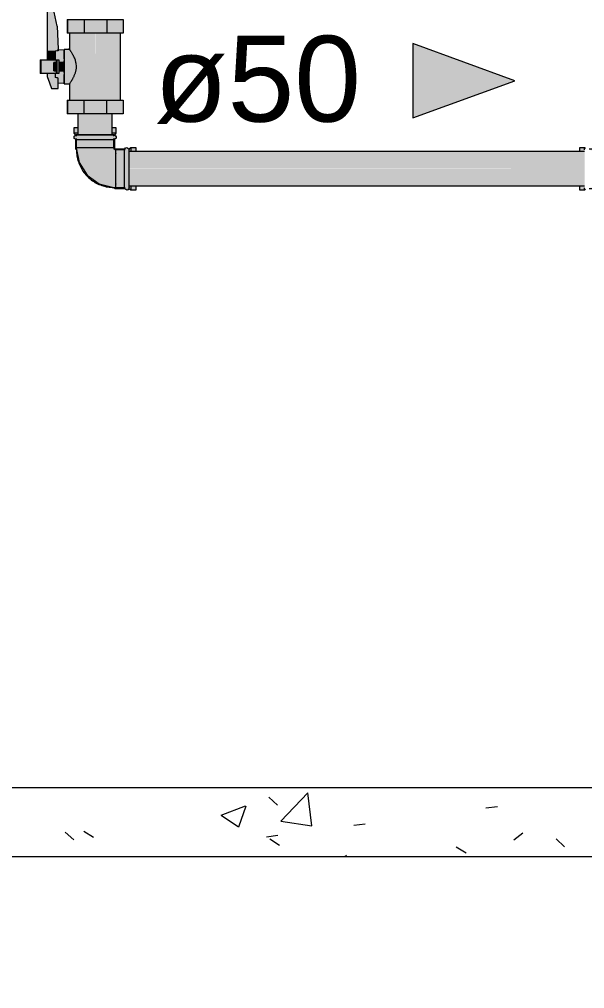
# Model space of a CAD drawing. Header units: metres. Extents: x 147 to 427, y -16 to 162.
# Drawn here: x 194.43 to 195.253, y 3.258 to 4.669 of the extents above; entities that cross this region are included whole.
import ezdxf

# ---------------------------------------------------------------- set-up
doc = ezdxf.new("R2010")
doc.units = ezdxf.units.M
for name, color, linetype, lineweight in [('A-ANNO-DIMS', 7, 'Continuous', 5), ('A-ANNO-DIMS-50', 7, 'Continuous', 5), ('A-DETL', 7, 'Continuous', 5), ('A-DETL-GENF', 7, 'Continuous', 5), ('P-PIPE', 7, 'Continuous', 5), ('P-PIPE-IDEN', 7, 'Continuous', 5)]:
    doc.layers.add(name, color=color, linetype=linetype, lineweight=lineweight)
doc.layers.add('A-FLOR', color=7, linetype='Continuous', lineweight=9, true_color=0x007f00)
doc.styles.add('Arial_25', font='arial.ttf', dxfattribs={"height": 0.125})
doc.styles.add('Century Gothic_1', font='GOTHIC.TTF', dxfattribs={"height": 0.075})
doc.dimstyles.new('Setores_1_5', dxfattribs={"dimscale": 0.3048, "dimtxt": 0.078313, "dimasz": 0.520833, "dimexe": 0.393701, "dimexo": 0.246063, "dimgap": 0.287073, "dimtad": 1, "dimrnd": 0.01, "dimzin": 0, "dimdsep": 46, "dimtxsty": 'Century Gothic_1', "dimblk1": 'OBLIQUE', "dimblk2": 'OBLIQUE', "dimsah": 1, "dimcen": 0.09, "dimazin": 0, "dimtfac": 1, "dimtdec": 4, "dimtix": 1, "dimtmove": 0, "dimatfit": 3, "dimfxl": 1, "dimtvp": 1, "dimtolj": 1, "dimtzin": 0, "dimarcsym": 2})

# ---------------------------------------------------------------- blocks, each defined once
blk = doc.blocks.new('AÇO_Cotovelo 90 45 - AÇO_Cotovelo 90 45-3953197-EE')
at = {"layer": 'P-PIPE', "true_color": 0x7f7f7f}
for points in [[(-96.0045, 4.4937), (-95.9768, 4.494), (-95.9743, 4.4979), (-95.9775, 4.5007), (-96.0322, 4.5003), (-96.0346, 4.4965), (-96.0312, 4.4937), (-96.0056, 4.4937)], [(-96.0319, 4.4816), (-95.9771, 4.4816), (-95.9773, 4.4937), (-96.0319, 4.4937), (-96.0319, 4.4854)], [(-95.9741, 4.4238), (-95.9741, 4.4786), (-95.9766, 4.4791), (-95.9771, 4.4816), (-96.0319, 4.4816), (-96.027, 4.4588), (-96.0141, 4.4402), (-95.9955, 4.4281), (-95.9754, 4.424)], [(-95.9724, 4.4238), (-95.962, 4.4244), (-95.962, 4.4786), (-95.9741, 4.4786), (-95.9741, 4.4238)], [(-95.9585, 4.4203), (-95.9585, 4.4821), (-95.9614, 4.4795), (-95.962, 4.4765), (-95.962, 4.4688), (-95.9612, 4.4224), (-95.9608, 4.4218)], [(-95.962, 4.4786), (-95.9612, 4.48), (-95.962, 4.4786)], [(-95.9585, 4.4203), (-95.9556, 4.4225), (-95.955, 4.4259), (-95.955, 4.4335), (-95.9557, 4.48), (-95.9561, 4.4806), (-95.9585, 4.4821), (-95.9585, 4.4219)]]:
    blk.add_hatch(color=8, dxfattribs=at).paths.add_polyline_path(points)
at = {"layer": 'P-PIPE'}
for p, q in [((-96.0319, 4.5007), (-96.0319, 4.4989)), ((-96.0319, 4.5007), (-95.9771, 4.5007)), ((-96.0319, 4.4954), (-96.0319, 4.4816)), ((-95.9771, 4.4989), (-95.9771, 4.5007)), ((-95.9771, 4.4816), (-95.9771, 4.4954)), ((-96.0268, 4.4816), (-96.0319, 4.4816)), ((-96.0261, 4.4816), (-96.0266, 4.4816)), ((-96.013, 4.4816), (-96.0262, 4.4816)), ((-95.9963, 4.4816), (-96.0126, 4.4816)), ((-95.9827, 4.4816), (-95.9959, 4.4816)), ((-95.9823, 4.4816), (-95.9828, 4.4816)), ((-95.9771, 4.4816), (-95.9821, 4.4816)), ((-95.9609, 4.4786), (-95.9741, 4.4786)), ((-95.9741, 4.4735), (-95.9741, 4.4786)), ((-95.9741, 4.4734), (-95.9741, 4.4729)), ((-95.962, 4.4786), (-95.9613, 4.4798)), ((-95.955, 4.4786), (-95.956, 4.4786)), ((-95.955, 4.4699), (-95.955, 4.4777)), ((-95.9741, 4.4597), (-95.9741, 4.4729)), ((-95.9741, 4.4431), (-95.9741, 4.4593)), ((-95.955, 4.4413), (-95.955, 4.4657)), ((-95.9741, 4.4295), (-95.9741, 4.4427)), ((-95.955, 4.4247), (-95.955, 4.4325)), ((-95.9741, 4.4295), (-95.9741, 4.429)), ((-95.9741, 4.4238), (-95.9741, 4.4288)), ((-95.9741, 4.4238), (-95.9609, 4.4238)), ((-95.956, 4.4238), (-95.955, 4.4238)), ((-95.955, 4.4238), (-95.9556, 4.4226))]:
    blk.add_line(p, q, dxfattribs=at)
at = {"layer": 'P-PIPE', "flags": 128}
for points in [[(-96.0319, 4.4937), (-96.0348, 4.4953), (-96.035, 4.4986), (-96.0324, 4.5006), (-96.0319, 4.5007)], [(-95.9771, 4.5007), (-95.9811, 4.5007), (-95.992, 4.5007), (-96.0066, 4.5007), (-96.0205, 4.5007), (-96.0297, 4.5007), (-96.0319, 4.5007)], [(-96.0319, 4.4937), (-96.0278, 4.4937), (-96.0169, 4.4937), (-96.0024, 4.4937), (-95.9884, 4.4937), (-95.9792, 4.4937), (-95.9771, 4.4937)], [(-95.9771, 4.5007), (-95.9741, 4.4991), (-95.9739, 4.4957), (-95.9766, 4.4937), (-95.9771, 4.4937)], [(-96.0319, 4.4816), (-96.0278, 4.4602), (-96.0161, 4.4419), (-95.9985, 4.4292), (-95.9774, 4.4239), (-95.9741, 4.4238)], [(-95.9741, 4.4786), (-95.9766, 4.48), (-95.9771, 4.4816)], [(-95.962, 4.4786), (-95.962, 4.4746), (-95.962, 4.4636), (-95.962, 4.4491), (-95.962, 4.4351), (-95.962, 4.4259), (-95.962, 4.4238)], [(-95.961, 4.4803), (-95.9603, 4.4815), (-95.9585, 4.4821)], [(-95.9585, 4.4821), (-95.9555, 4.4805), (-95.955, 4.4786)], [(-95.955, 4.4238), (-95.955, 4.4278), (-95.955, 4.4387), (-95.955, 4.4533), (-95.955, 4.4672), (-95.955, 4.4765), (-95.955, 4.4786)], [(-95.9585, 4.4203), (-95.9614, 4.4219), (-95.962, 4.4238)], [(-95.9559, 4.4221), (-95.9566, 4.4208), (-95.9585, 4.4203)]]:
    blk.add_lwpolyline(points, dxfattribs=at)
blk = doc.blocks.new('Joelho 45_90 - Agua Fria_Soldavel - MEP - Tigre - Standard-2081496-EE')
at = {"layer": 'P-PIPE', "true_color": 0x69503c}
h = blk.add_hatch(color=27, dxfattribs=at)
h.paths.add_polyline_path([(-95.9737, 4.5033), (-95.9737, 4.5108), (-95.9795, 4.5108), (-95.979, 4.5033), (-95.9743, 4.5033)])
h.paths.add_polyline_path([(-96.0351, 4.5033), (-96.0295, 4.5038), (-96.0295, 4.5108), (-96.0352, 4.5108), (-96.0352, 4.5033)])
h = blk.add_hatch(color=27, dxfattribs=at)
h.paths.add_polyline_path([(-95.9758, 4.5003), (-95.9743, 4.5033), (-95.9795, 4.5033), (-95.9795, 4.5007), (-95.9764, 4.5003)])
h.paths.add_polyline_path([(-96.0322, 4.5003), (-96.0316, 4.5007), (-96.0295, 4.5012), (-96.0298, 4.5033), (-96.0351, 4.5031), (-96.0325, 4.5003)])
h = blk.add_hatch(color=27, dxfattribs=at)
h.paths.add_polyline_path([(-95.9768, 4.4803), (-95.9758, 4.4803), (-95.9764, 4.4945), (-95.9771, 4.4937), (-95.9771, 4.4816)])
h.paths.add_polyline_path([(-96.0321, 4.4803), (-96.0316, 4.4803), (-96.0319, 4.4816), (-96.0321, 4.494), (-96.0331, 4.4949), (-96.0331, 4.4803)])
h.paths.add_polyline_path([(-96.0331, 4.4991), (-96.0325, 4.5003), (-96.0331, 4.5003)])
h.paths.add_polyline_path([(-95.9758, 4.4994), (-95.9764, 4.5003), (-95.9762, 4.4998), (-95.976, 4.4997)])
h = blk.add_hatch(color=27, dxfattribs=at)
h.paths.add_polyline_path([(-96.0314, 4.4786), (-96.0313, 4.4786), (-96.0321, 4.4803), (-96.0331, 4.4803), (-96.0314, 4.4786)])
h.paths.add_polyline_path([(-95.9766, 4.4793), (-95.9766, 4.4803), (-95.9767, 4.4798), (-95.9767, 4.4797)])
blk.add_hatch(color=27, dxfattribs=at).paths.add_polyline_path([(-95.9771, 4.424), (-95.9771, 4.4244), (-95.9972, 4.4289), (-96.0156, 4.4417), (-96.0277, 4.4607), (-96.0313, 4.4786), (-96.0316, 4.4786), (-96.0271, 4.4571), (-96.0143, 4.4391), (-96.0021, 4.4309), (-95.9962, 4.4277), (-95.9898, 4.4264), (-95.9805, 4.4247), (-95.9782, 4.4243)])
h = blk.add_hatch(color=27, dxfattribs=at)
h.paths.add_polyline_path([(-95.9754, 4.4225), (-95.9756, 4.4241), (-95.9768, 4.4238), (-95.9763, 4.4234)])
h.paths.add_polyline_path([(-95.9754, 4.4788), (-95.9758, 4.4794), (-95.9758, 4.4789), (-95.9754, 4.4788)])
h = blk.add_hatch(color=27, dxfattribs=at)
h.paths.add_polyline_path([(-95.962, 4.4225), (-95.9613, 4.4225), (-95.962, 4.4238), (-95.9754, 4.4234), (-95.9754, 4.4225), (-95.962, 4.4225)])
h.paths.add_polyline_path([(-95.9724, 4.4786), (-95.9618, 4.4789), (-95.962, 4.4798), (-95.9754, 4.4798), (-95.9754, 4.4788), (-95.9741, 4.4786)])
h = blk.add_hatch(color=27, dxfattribs=at)
h.paths.add_polyline_path([(-95.9524, 4.4204), (-95.9524, 4.4262), (-95.955, 4.4259), (-95.9545, 4.4219)])
h.paths.add_polyline_path([(-95.9547, 4.4762), (-95.9524, 4.4762), (-95.9524, 4.4819), (-95.9554, 4.4794), (-95.955, 4.4773), (-95.955, 4.4762)])
h = blk.add_hatch(color=27, dxfattribs=at)
h.paths.add_polyline_path([(-95.9524, 4.4204), (-95.9449, 4.4204), (-95.9449, 4.4262), (-95.9524, 4.4262), (-95.9524, 4.4215)])
h.paths.add_polyline_path([(-95.9524, 4.4762), (-95.9449, 4.4762), (-95.9449, 4.4819), (-95.9524, 4.4819), (-95.9524, 4.4768)])
at = {"layer": 'P-PIPE'}
for p, q in [((-96.0352, 4.5108), (-96.0352, 4.5033)), ((-96.0296, 4.5108), (-96.0352, 4.5108)), ((-96.0352, 4.5033), (-96.0331, 4.5003)), ((-96.0298, 4.5033), (-96.0352, 4.5033)), ((-95.9737, 4.5108), (-95.9793, 4.5108)), ((-95.9737, 4.5033), (-95.9791, 4.5033)), ((-95.9758, 4.5003), (-95.9737, 4.5033)), ((-95.9737, 4.5033), (-95.9737, 4.5108)), ((-96.0331, 4.5003), (-96.0331, 4.4991)), ((-96.0326, 4.5003), (-96.0331, 4.5003)), ((-96.0331, 4.4949), (-96.0331, 4.4803)), ((-95.9758, 4.5003), (-95.9763, 4.5003)), ((-95.9758, 4.4994), (-95.9758, 4.5003)), ((-95.9758, 4.4803), (-95.9758, 4.4953)), ((-96.0331, 4.4803), (-96.0316, 4.4786)), ((-96.0321, 4.4803), (-96.0331, 4.4803)), ((-96.0331, 4.4803), (-96.0321, 4.4803)), ((-95.9758, 4.4803), (-95.9768, 4.4803)), ((-95.9768, 4.4803), (-95.9758, 4.4803)), ((-95.9767, 4.4793), (-95.9758, 4.4803)), ((-95.9754, 4.4798), (-95.9764, 4.4789)), ((-95.9754, 4.4789), (-95.9754, 4.4798)), ((-95.9613, 4.4798), (-95.9754, 4.4798)), ((-95.9754, 4.4798), (-95.9754, 4.4789)), ((-95.9524, 4.4819), (-95.9554, 4.4798)), ((-95.9449, 4.4819), (-95.9524, 4.4819)), ((-95.9524, 4.4819), (-95.9524, 4.4765)), ((-95.9449, 4.4763), (-95.9449, 4.4819)), ((-95.9771, 4.424), (-95.9754, 4.4225)), ((-95.9754, 4.4225), (-95.9754, 4.4235)), ((-95.9754, 4.4235), (-95.9754, 4.4225)), ((-95.9754, 4.4225), (-95.9613, 4.4225)), ((-95.9554, 4.4225), (-95.9524, 4.4204)), ((-95.9524, 4.4259), (-95.9524, 4.4204)), ((-95.9524, 4.4204), (-95.9449, 4.4204)), ((-95.9449, 4.4204), (-95.9449, 4.426))]:
    blk.add_line(p, q, dxfattribs=at)
at = {"layer": 'P-PIPE', "flags": 128}
blk.add_lwpolyline([(-96.0316, 4.4786), (-96.0316, 4.4764), (-96.0314, 4.4742), (-96.0312, 4.4721), (-96.0309, 4.4699), (-96.0305, 4.4677), (-96.03, 4.4656), (-96.0295, 4.4635), (-96.0288, 4.4614), (-96.0281, 4.4594), (-96.0273, 4.4573), (-96.0264, 4.4553), (-96.0254, 4.4534), (-96.0244, 4.4515), (-96.0233, 4.4496), (-96.0221, 4.4478), (-96.0208, 4.446), (-96.0195, 4.4443), (-96.0181, 4.4426), (-96.0166, 4.441), (-96.0151, 4.4395), (-96.0135, 4.438), (-96.0118, 4.4365), (-96.0101, 4.4352), (-96.0083, 4.4339), (-96.0065, 4.4327), (-96.0047, 4.4315), (-96.0028, 4.4305), (-96.0008, 4.4295), (-95.9988, 4.4286), (-95.9968, 4.4277), (-95.9948, 4.427), (-95.9927, 4.4263), (-95.9906, 4.4257), (-95.9885, 4.4252), (-95.9863, 4.4248), (-95.9842, 4.4245), (-95.982, 4.4243), (-95.9798, 4.4241), (-95.9776, 4.424), (-95.9771, 4.424)], dxfattribs=at)
blk = doc.blocks.new('AÇO_Cotovelo 90 45 - AÇO_Cotovelo 90 45-V96-EE')
at = {"layer": 'P-PIPE'}
blk.add_line((-95.9816, 4.4249), (-95.9774, 4.4239), dxfattribs=at)
at = {"layer": 'P-PIPE', "flags": 128}
for points in [[(-96.0349, 4.4972), (-96.035, 4.4986), (-96.0331, 4.5001)], [(-96.0331, 4.4944), (-96.0348, 4.4953), (-96.0349, 4.4967)], [(-95.9758, 4.5), (-95.9741, 4.4991), (-95.974, 4.4976)], [(-95.974, 4.4972), (-95.9739, 4.4957), (-95.9758, 4.4943)], [(-95.9609, 4.4805), (-95.9603, 4.4815), (-95.9585, 4.4821)], [(-95.9585, 4.4821), (-95.9555, 4.4805), (-95.9553, 4.4798)], [(-95.9585, 4.4203), (-95.9614, 4.4219), (-95.9616, 4.4225)], [(-95.956, 4.4218), (-95.9566, 4.4208), (-95.9585, 4.4203)]]:
    blk.add_lwpolyline(points, dxfattribs=at)
blk = doc.blocks.new('Te_Reducao - Agua Fria_Soldavel - MEP - Tigre - Standard-2111387-EE')
at = {"layer": 'P-PIPE', "true_color": 0x69503c}
h = blk.add_hatch(color=27, dxfattribs=at)
h.paths.add_polyline_path([(-95.2994, 4.4204), (-95.2919, 4.4204), (-95.292, 4.4262), (-95.2994, 4.4262), (-95.2994, 4.4214)])
h.paths.add_polyline_path([(-95.2954, 4.4762), (-95.292, 4.4766), (-95.292, 4.4819), (-95.2994, 4.4819), (-95.2994, 4.4762)])
h = blk.add_hatch(color=27, dxfattribs=at)
h.paths.add_polyline_path([(-95.2919, 4.4204), (-95.2902, 4.4223), (-95.2919, 4.4231), (-95.2919, 4.4214)])
h.paths.add_polyline_path([(-95.2919, 4.4783), (-95.2918, 4.4788), (-95.2902, 4.4801), (-95.2919, 4.4819), (-95.2919, 4.4788)])
h = blk.add_hatch(color=27, dxfattribs=at)
h.paths.add_polyline_path([(-95.2706, 4.4225), (-95.2691, 4.4241), (-95.2842, 4.4236), (-95.2848, 4.4225), (-95.2832, 4.4225)])
h.paths.add_polyline_path([(-95.2735, 4.4783), (-95.263, 4.4783), (-95.263, 4.4798), (-95.2848, 4.4793), (-95.2832, 4.4783)])
for points in [[(-95.2618, 4.4783), (-95.263, 4.479), (-95.2626, 4.4783), (-95.2621, 4.4783)], [(-95.221, 4.4783), (-95.221, 4.4798), (-95.2218, 4.4783), (-95.2213, 4.4783)]]:
    blk.add_hatch(color=27, dxfattribs=at).paths.add_polyline_path(points)
h = blk.add_hatch(color=27, dxfattribs=at)
h.paths.add_polyline_path([(-95.1992, 4.4225), (-95.1992, 4.4231), (-95.2, 4.4241), (-95.2149, 4.4241), (-95.2133, 4.4225), (-95.1998, 4.4225)])
h.paths.add_polyline_path([(-95.2001, 4.4783), (-95.1998, 4.4788), (-95.1992, 4.4798), (-95.221, 4.4798), (-95.2206, 4.4783), (-95.2049, 4.4783)])
h = blk.add_hatch(color=27, dxfattribs=at)
h.paths.add_polyline_path([(-95.1921, 4.4204), (-95.1922, 4.4236), (-95.1938, 4.4222), (-95.193, 4.4211)])
h.paths.add_polyline_path([(-95.1921, 4.4783), (-95.1921, 4.4788), (-95.1921, 4.4819), (-95.1937, 4.4801), (-95.1922, 4.4788)])
h = blk.add_hatch(color=27, dxfattribs=at)
h.paths.add_polyline_path([(-95.1893, 4.4204), (-95.1846, 4.4204), (-95.1846, 4.4262), (-95.192, 4.4262), (-95.1921, 4.4204), (-95.1897, 4.4204)])
h.paths.add_polyline_path([(-95.192, 4.4762), (-95.1846, 4.4762), (-95.1846, 4.4819), (-95.1921, 4.4819), (-95.192, 4.4763)])
h = blk.add_hatch(color=27, dxfattribs=at)
h.paths.add_polyline_path([(-95.2133, 4.4077), (-95.2139, 4.4231), (-95.2149, 4.4241), (-95.2143, 4.4089), (-95.2134, 4.4079)])
h.paths.add_polyline_path([(-95.2706, 4.4077), (-95.2691, 4.4092), (-95.2691, 4.4241), (-95.2706, 4.4225), (-95.2706, 4.4084)])
h = blk.add_hatch(color=27, dxfattribs=at)
h.paths.add_polyline_path([(-95.2121, 4.4013), (-95.2114, 4.4015), (-95.2131, 4.4029), (-95.2139, 4.4013), (-95.2123, 4.4013)])
h.paths.add_polyline_path([(-95.2706, 4.4013), (-95.2697, 4.4016), (-95.2709, 4.403), (-95.2717, 4.4013), (-95.2709, 4.4013)])
h = blk.add_hatch(color=27, dxfattribs=at)
h.paths.add_polyline_path([(-95.2727, 4.3938), (-95.267, 4.3938), (-95.267, 4.4012), (-95.2727, 4.4013), (-95.2727, 4.3938)])
h.paths.add_polyline_path([(-95.2153, 4.3938), (-95.2112, 4.3938), (-95.2112, 4.4013), (-95.217, 4.4012), (-95.217, 4.3938)])
at = {"layer": 'P-PIPE'}
for p, q in [((-95.2919, 4.4819), (-95.2994, 4.4819)), ((-95.2994, 4.4819), (-95.2994, 4.4764)), ((-95.2905, 4.481), (-95.2919, 4.4819)), ((-95.2919, 4.4786), (-95.2919, 4.4819)), ((-95.263, 4.4798), (-95.2854, 4.4798)), ((-95.2613, 4.4783), (-95.263, 4.4798)), ((-95.263, 4.4784), (-95.263, 4.4798)), ((-95.242, 4.4783), (-95.2613, 4.4783)), ((-95.2227, 4.4783), (-95.242, 4.4783)), ((-95.221, 4.4798), (-95.2227, 4.4783)), ((-95.1985, 4.4798), (-95.221, 4.4798)), ((-95.221, 4.4798), (-95.221, 4.4784)), ((-95.1921, 4.4819), (-95.1935, 4.481)), ((-95.1846, 4.4819), (-95.1921, 4.4819)), ((-95.1921, 4.4819), (-95.1921, 4.4786)), ((-95.1846, 4.4764), (-95.1846, 4.4819)), ((-95.2994, 4.426), (-95.2994, 4.4204)), ((-95.2994, 4.4204), (-95.2919, 4.4204)), ((-95.2919, 4.4204), (-95.2919, 4.4237)), ((-95.2919, 4.4204), (-95.2905, 4.4214)), ((-95.2854, 4.4225), (-95.2706, 4.4225)), ((-95.2706, 4.4225), (-95.2706, 4.4077)), ((-95.2133, 4.4077), (-95.2133, 4.4225)), ((-95.2133, 4.4225), (-95.1985, 4.4225)), ((-95.1935, 4.4214), (-95.1921, 4.4204)), ((-95.1921, 4.4237), (-95.1921, 4.4204)), ((-95.1921, 4.4204), (-95.1846, 4.4204)), ((-95.1846, 4.4204), (-95.1846, 4.426)), ((-95.2717, 4.4027), (-95.2727, 4.4013)), ((-95.2112, 4.4013), (-95.2122, 4.4027)), ((-95.2727, 4.4013), (-95.2727, 4.3938)), ((-95.2727, 4.4013), (-95.2694, 4.4013)), ((-95.2727, 4.3938), (-95.2671, 4.3938)), ((-95.2168, 4.3938), (-95.2112, 4.3938)), ((-95.2145, 4.4013), (-95.2112, 4.4013)), ((-95.2112, 4.3938), (-95.2112, 4.4013))]:
    blk.add_line(p, q, dxfattribs=at)
for points, knots in [([(-95.2692, 4.424), (-95.2692, 4.4239), (-95.2696, 4.4236), (-95.2703, 4.4228), (-95.2706, 4.4226), (-95.2706, 4.4225)], [0.5996462, 0.5996462, 0.5996462, 0.5996462, 0.625, 0.75, 1, 1, 1, 1]), ([(-95.2133, 4.4225), (-95.2133, 4.4226), (-95.2136, 4.4228), (-95.2144, 4.4236), (-95.2147, 4.4239), (-95.2147, 4.424)], [0, 0, 0, 0, 0.25, 0.375, 0.4003538, 0.4003538, 0.4003538, 0.4003538])]:
    blk.add_open_spline(points, degree=3, knots=knots, dxfattribs=at)
blk = doc.blocks.new('AF_Registro Esfera VS Compacto - Soldável - 50 mm-V102-EE')
at = {"layer": 'P-PIPE', "true_color": 0xce4f00}
for points in [[(-96.0741, 4.6219), (-96.0627, 4.6223), (-96.0627, 4.6227), (-96.0581, 4.623), (-96.0586, 4.6321), (-96.0599, 4.6588), (-96.0678, 4.7), (-96.0741, 4.7), (-96.0741, 4.6227)], [(-96.0627, 4.61), (-96.0627, 4.6219), (-96.0741, 4.6219), (-96.0741, 4.61), (-96.0664, 4.61)], [(-96.0678, 4.568), (-96.0581, 4.568), (-96.0581, 4.5833), (-96.0627, 4.5841), (-96.0633, 4.59), (-96.0741, 4.59), (-96.0741, 4.5857), (-96.0705, 4.5755)], [(-96.0494, 4.5758), (-96.0493, 4.5839), (-96.0495, 4.594), (-96.0573, 4.5935), (-96.0579, 4.59), (-96.0627, 4.59), (-96.0627, 4.5841), (-96.0581, 4.5833), (-96.0581, 4.5764), (-96.0495, 4.5758)]]:
    blk.add_hatch(color=32, dxfattribs=at).paths.add_polyline_path(points)
h = blk.add_hatch(color=32, dxfattribs=at)
h.paths.add_polyline_path([(-96.0606, 4.6058), (-96.0605, 4.6052), (-96.0606, 4.6064)])
h.paths.add_polyline_path([(-96.0492, 4.6), (-96.0492, 4.6), (-96.0495, 4.6243), (-96.0581, 4.6237), (-96.0583, 4.6229), (-96.0627, 4.6227), (-96.0627, 4.61), (-96.0573, 4.61), (-96.0573, 4.606), (-96.0494, 4.6055), (-96.0494, 4.6)])
at = {"layer": 'P-PIPE', "true_color": 0x69503c}
for points in [[(-96.0414, 4.6246), (-96.0417, 4.6252), (-96.0417, 4.6246)], [(-96.0414, 4.5748), (-96.0417, 4.5754), (-96.0417, 4.5748)]]:
    blk.add_hatch(color=27, dxfattribs=at).paths.add_polyline_path(points)
at = {"layer": 'P-PIPE'}
for p, q in [((-96.0741, 4.7), (-96.0741, 4.6219)), ((-96.0678, 4.7), (-96.0741, 4.7)), ((-96.0599, 4.6588), (-96.0583, 4.6252)), ((-96.0741, 4.6219), (-96.0741, 4.61)), ((-96.0627, 4.6219), (-96.0741, 4.6219)), ((-96.0627, 4.6227), (-96.0627, 4.61)), ((-96.0581, 4.6248), (-96.0581, 4.623)), ((-96.0581, 4.6239), (-96.0581, 4.6248)), ((-96.0494, 4.6243), (-96.0581, 4.6238)), ((-96.0581, 4.6237), (-96.0581, 4.623)), ((-96.0414, 4.6252), (-96.0431, 4.6252)), ((-96.0741, 4.59), (-96.0741, 4.5857)), ((-96.0627, 4.59), (-96.0627, 4.5841)), ((-96.0581, 4.568), (-96.0581, 4.5833)), ((-96.0581, 4.5762), (-96.0494, 4.5757)), ((-96.0431, 4.5748), (-96.0414, 4.5748)), ((-96.0678, 4.568), (-96.0581, 4.568))]:
    blk.add_line(p, q, dxfattribs=at)
at = {"layer": 'P-PIPE', "flags": 128}
for points in [[(-96.0599, 4.6588), (-96.0639, 4.6794), (-96.0678, 4.7)], [(-96.0581, 4.623), (-96.0604, 4.6228), (-96.0627, 4.6227)], [(-96.0581, 4.6248), (-96.0582, 4.625), (-96.0583, 4.6252)], [(-96.0741, 4.5857), (-96.0709, 4.5766), (-96.0678, 4.568)]]:
    blk.add_lwpolyline(points, dxfattribs=at)
at = {"layer": 'P-PIPE'}
blk.add_open_spline([(-96.0581, 4.5833), (-96.0588, 4.5834), (-96.0604, 4.5837), (-96.0619, 4.584), (-96.0627, 4.5841)], degree=3, dxfattribs=at)
blk = doc.blocks.new('Valvula esfera BSP - Válvula Esfera BSP - TupyValve - Válvula Esfera BSP TupyValves PN25 Standard-V103-EE')
at = {"layer": 'P-PIPE'}
for p, q in [((-96.0417, 4.6487), (-96.0417, 4.6252)), ((-96.0431, 4.625), (-96.0495, 4.625)), ((-96.0495, 4.575), (-96.0431, 4.575)), ((-96.0417, 4.5748), (-96.0417, 4.5512))]:
    blk.add_line(p, q, dxfattribs=at)
for start_param, end_param in [(0, 0.225604), (2.907993, 3.141593)]:
    blk.add_ellipse((-96.0495, 4.6), major_axis=(0, 0.025), ratio=0.01068, start_param=start_param, end_param=end_param, dxfattribs=at)
blk = doc.blocks.new('Valvula esfera BSP - Válvula Esfera BSP - TupyValve - Válvula Esfera BSP TupyValves PN25 Standard-V105-EE')
at = {"layer": 'P-PIPE', "true_color": 0x7f7f7f}
for points in [[(-96.0448, 4.6487), (-96.0206, 4.6487), (-96.0206, 4.6687), (-96.0448, 4.6687), (-96.0448, 4.6504)], [(-96.0206, 4.6487), (-95.9871, 4.6487), (-95.9871, 4.6687), (-96.0206, 4.6687), (-96.0206, 4.6504)], [(-95.9724, 4.6487), (-95.9638, 4.6487), (-95.9638, 4.6687), (-95.9871, 4.6687), (-95.9868, 4.6487), (-95.9779, 4.6487)], [(-96.0417, 4.5512), (-96.0041, 4.5512), (-96.0045, 4.6487), (-96.0417, 4.6487), (-96.041, 4.624), (-96.0364, 4.6161), (-96.033, 4.6065), (-96.0323, 4.5982), (-96.034, 4.5897), (-96.0384, 4.5803), (-96.0414, 4.5748), (-96.0416, 4.5588)], [(-96.0041, 4.5512), (-95.9673, 4.5512), (-95.9673, 4.6487), (-96.0041, 4.6487), (-96.0041, 4.5588)], [(-96.0334, 4.6), (-96.032, 4.6), (-96.0334, 4.6087), (-96.0384, 4.6197), (-96.0417, 4.6246), (-96.0494, 4.6247), (-96.0493, 4.6161), (-96.0492, 4.6), (-96.034, 4.6)], [(-96.0836, 4.59), (-96.0836, 4.61), (-96.0845, 4.61), (-96.0845, 4.59)], [(-96.0644, 4.59), (-96.061, 4.59), (-96.061, 4.5942), (-96.0644, 4.5942), (-96.0644, 4.6058), (-96.061, 4.6058), (-96.061, 4.61), (-96.0836, 4.61), (-96.0836, 4.59), (-96.0644, 4.59)], [(-96.0604, 4.59), (-96.0573, 4.5901), (-96.0573, 4.61), (-96.0604, 4.6095), (-96.0604, 4.5935)], [(-96.0495, 4.575), (-96.0411, 4.5759), (-96.0364, 4.5839), (-96.033, 4.5935), (-96.032, 4.6), (-96.0492, 4.6), (-96.0494, 4.5753)], [(-96.0351, 4.5312), (-96.0211, 4.5312), (-96.0211, 4.5512), (-96.0448, 4.5512), (-96.0448, 4.5312)], [(-96.0211, 4.5312), (-95.9876, 4.5312), (-95.9876, 4.5512), (-96.0211, 4.5512), (-96.0211, 4.5404)], [(-95.9876, 4.5312), (-95.9638, 4.5312), (-95.9638, 4.5512), (-95.9876, 4.5512), (-95.9876, 4.5404)]]:
    blk.add_hatch(color=8, dxfattribs=at).paths.add_polyline_path(points)
h = blk.add_hatch(color=8, dxfattribs=at)
h.paths.add_polyline_path([(-96.061, 4.6), (-96.0605, 4.6), (-96.061, 4.6058), (-96.0644, 4.6058), (-96.0644, 4.6)])
h.paths.add_polyline_path([(-96.0494, 4.6), (-96.0495, 4.606), (-96.0573, 4.6054), (-96.0573, 4.6)])
h = blk.add_hatch(color=8, dxfattribs=at)
h.paths.add_polyline_path([(-96.061, 4.59), (-96.0604, 4.59), (-96.0606, 4.5935)])
h.paths.add_polyline_path([(-96.061, 4.6058), (-96.0608, 4.6058), (-96.061, 4.6064)])
h = blk.add_hatch(color=8, dxfattribs=at)
h.paths.add_polyline_path([(-96.0525, 4.594), (-96.0494, 4.5945), (-96.0494, 4.6), (-96.0573, 4.6), (-96.0573, 4.594), (-96.0554, 4.594)])
h.paths.add_polyline_path([(-96.0644, 4.5942), (-96.0605, 4.5942), (-96.0606, 4.6), (-96.0644, 4.6), (-96.0644, 4.5942)])
at = {"layer": 'P-PIPE'}
for p, q in [((-96.0451, 4.6687), (-96.0448, 4.6687)), ((-96.0451, 4.6687), (-96.0451, 4.6487)), ((-96.0448, 4.6687), (-96.0206, 4.6687)), ((-96.0448, 4.6687), (-96.0448, 4.6487)), ((-96.0206, 4.6687), (-95.9871, 4.6687)), ((-96.0206, 4.6687), (-96.0206, 4.6487)), ((-95.9871, 4.6687), (-95.9638, 4.6687)), ((-95.9871, 4.6487), (-95.9871, 4.6687)), ((-95.9638, 4.6687), (-95.9638, 4.6487)), ((-96.0448, 4.6487), (-96.0451, 4.6487)), ((-96.0206, 4.6487), (-96.0448, 4.6487)), ((-96.0417, 4.6487), (-96.0417, 4.625)), ((-95.9871, 4.6487), (-96.0206, 4.6487)), ((-95.9638, 4.6487), (-95.9871, 4.6487)), ((-95.9673, 4.5512), (-95.9673, 4.6487)), ((-96.0416, 4.625), (-96.0495, 4.625)), ((-96.0845, 4.61), (-96.0836, 4.61)), ((-96.0845, 4.61), (-96.0845, 4.59)), ((-96.0836, 4.61), (-96.061, 4.61)), ((-96.0836, 4.61), (-96.0836, 4.59)), ((-96.0606, 4.606), (-96.0645, 4.606)), ((-96.061, 4.61), (-96.0604, 4.61)), ((-96.061, 4.61), (-96.061, 4.6058)), ((-96.0604, 4.61), (-96.0573, 4.61)), ((-96.0604, 4.61), (-96.0604, 4.59)), ((-96.0573, 4.61), (-96.0573, 4.59)), ((-96.0495, 4.606), (-96.0573, 4.606)), ((-96.0836, 4.59), (-96.0845, 4.59)), ((-96.061, 4.59), (-96.0836, 4.59)), ((-96.0645, 4.594), (-96.0606, 4.594)), ((-96.061, 4.5943), (-96.061, 4.59)), ((-96.0604, 4.59), (-96.061, 4.59)), ((-96.0573, 4.59), (-96.0604, 4.59)), ((-96.0573, 4.594), (-96.0495, 4.594)), ((-96.0495, 4.575), (-96.0416, 4.575)), ((-96.0417, 4.575), (-96.0417, 4.5512)), ((-96.0451, 4.5512), (-96.0448, 4.5512)), ((-96.0451, 4.5512), (-96.0451, 4.5312)), ((-96.0448, 4.5512), (-96.0211, 4.5512)), ((-96.0448, 4.5512), (-96.0448, 4.5312)), ((-96.0211, 4.5512), (-95.9876, 4.5512)), ((-96.0211, 4.5512), (-96.0211, 4.5312)), ((-95.9876, 4.5512), (-95.9638, 4.5512)), ((-95.9876, 4.5312), (-95.9876, 4.5512)), ((-95.9638, 4.5512), (-95.9638, 4.5312)), ((-96.0448, 4.5312), (-96.0451, 4.5312)), ((-96.0211, 4.5312), (-96.0448, 4.5312)), ((-95.9876, 4.5312), (-96.0211, 4.5312)), ((-95.9638, 4.5312), (-95.9876, 4.5312))]:
    blk.add_line(p, q, dxfattribs=at)
for centre, major_axis, start_param, end_param in [((-96.0495, 4.6), (0, 0.025), 4.712389, 7.592182), ((-96.0645, 4.6), (0, 0.006), 4.712389, 7.853982), ((-96.0606, 4.6), (0, 0.006), 4.712389, 6.544985), ((-96.0495, 4.6), (0, 0.006), 4.712389, 6.283185), ((-96.0645, 4.6), (0, 0.006), 1.570796, 4.712389), ((-96.0606, 4.6), (0, 0.006), 2.879793, 4.712389), ((-96.0495, 4.6), (0, 0.025), 1.832596, 4.712389), ((-96.0495, 4.6), (0, 0.006), 3.141593, 4.712389)]:
    blk.add_ellipse(centre, major_axis=major_axis, ratio=0.01068, start_param=start_param, end_param=end_param, dxfattribs=at)
for points in [[(-96.0414, 4.6246), (-96.0416, 4.6248), (-96.0417, 4.625), (-96.0417, 4.625)], [(-96.0417, 4.575), (-96.0417, 4.575), (-96.0416, 4.5752), (-96.0414, 4.5754)]]:
    blk.add_open_spline(points, degree=3, dxfattribs=at)
for points, knots in [([(-96.0417, 4.625), (-96.0417, 4.625), (-96.0415, 4.6247), (-96.0408, 4.6237), (-96.0401, 4.6226), (-96.0393, 4.6214), (-96.0384, 4.6198), (-96.0374, 4.618), (-96.0366, 4.6165), (-96.0358, 4.6149), (-96.0347, 4.6126), (-96.0339, 4.6105), (-96.0335, 4.609), (-96.0332, 4.608), (-96.0327, 4.6062), (-96.0323, 4.6035), (-96.0321, 4.6012), (-96.032, 4.6)], [0.5, 0.5, 0.5, 0.5, 0.5555556, 0.6111111, 0.6388889, 0.6666667, 0.7083333, 0.75, 0.7708333, 0.7916667, 0.8333333, 0.875, 0.8854167, 0.8958333, 0.9166667, 0.9583333, 1, 1, 1, 1]), ([(-96.032, 4.6), (-96.0321, 4.5984), (-96.0323, 4.5962), (-96.0329, 4.5933), (-96.0334, 4.5913), (-96.034, 4.5893), (-96.0348, 4.5874), (-96.0356, 4.5856), (-96.0366, 4.5833), (-96.038, 4.5808), (-96.0395, 4.5783), (-96.0407, 4.5765), (-96.0415, 4.5752), (-96.0417, 4.575), (-96.0417, 4.575)], [0, 0, 0, 0, 0.0555556, 0.0833333, 0.1111111, 0.1388889, 0.1666667, 0.1944444, 0.2222222, 0.2777778, 0.3333333, 0.3888889, 0.4444444, 0.5, 0.5, 0.5, 0.5])]:
    blk.add_open_spline(points, degree=3, knots=knots, dxfattribs=at)
blk = doc.blocks.new('DIMBLOCK85-EE')
at = {"layer": 'A-ANNO-DIMS-50', "lineweight": 25}
for p, q in [((193.4498, 3.45), (193.3704, 3.5294)), ((193.4498, 3.45), (193.5292, 3.3706)), ((193.4498, 0), (193.3704, 0.0794)), ((193.4498, 0), (193.5292, -0.0794))]:
    blk.add_line(p, q, dxfattribs=at)
at = {"layer": 'A-ANNO-DIMS-50'}
for p, q in [((193.4498, 3.45), (193.3298, 3.45)), ((193.4498, 3.45), (193.4498, 0)), ((193.4498, 3.45), (193.628, 3.45)), ((193.4498, 0), (193.3298, 0)), ((193.4498, 0), (196.428, 0))]:
    blk.add_line(p, q, dxfattribs=at)
at = {"layer": 'A-ANNO-DIMS-50', "color": 0, "insert": (193.2662, 1.5597), "char_height": 0.075, "width": 0.396784, "attachment_point": 1, "rotation": 90, "line_spacing_factor": 0.984502, "style": 'Century Gothic_1'}
blk.add_mtext('3,45 m', dxfattribs=at)
blk = doc.blocks.new('_Oblique')
at = {"color": 0, "linetype": 'ByBlock', "lineweight": -2}
blk.add_line((-0.5, -0.5), (0.5, 0.5), dxfattribs=at)
blk = doc.blocks.new('Anotacao_Tuboseta - Fluxo 1-2612753-EE')
at = {"layer": 'P-PIPE-IDEN'}
blk.add_hatch(color=256, dxfattribs=at).paths.add_polyline_path([(-94.1716, -0.2309), (-94.1716, -0.1227), (-94.0229, -0.1768)])
for p, q in [((-94.0229, -0.1768), (-94.1716, -0.1227)), ((-94.1716, -0.1227), (-94.1716, -0.2309)), ((-94.1716, -0.2309), (-94.0229, -0.1768))]:
    blk.add_line(p, q, dxfattribs=at)

msp = doc.modelspace()

# ---------------------------------------------------------------- hatches: boundary and pattern name
at = {"layer": 'A-DETL-GENF', "true_color": 0x808080}
h = msp.add_hatch(dxfattribs=at)
h.set_pattern_fill('FP_4', color=8, style=0, pattern_type=2)
h.set_pattern_definition([(50, (196.4369, 3.147), (0.364365, -0.031877), [0.0381, -0.4191]), (355, (196.4369, 3.147), (-0.070485, 0.382117), [0.03048, -0.33528]), (100.451, (196.4669, 3.145), (0.293886, 0.35023), [0.03238, -0.35618]), (46.184, (196.4369, 3.249), (0.54216, -0.084084), [0.05715, -0.62865]), (96.636, (196.4819, 3.242), (0.474805, 0.494854), [0.04857, -0.53427]), (351.184, (196.4369, 3.249), (0.47481, 0.494846), [0.04572, -0.50292]), (21, (196.4869, 3.224), (0.303226, -0.204528), [0.0381, -0.4191]), (326, (196.4869, 3.224), (0.123607, 0.36838), [0.03048, -0.33528]), (71.451, (196.5129, 3.207), (0.426833, 0.16384), [0.03238, -0.35618]), (37.5, (196.43691, 3.147), (0.0061807, 0.1691082), [0.01676, -0.31445, 0.01676, -0.3236, -0.33655]), (37.5, (196.43691, 3.147), (0.0061807, 0.1691082), [-0.67158, 0.01676, -0.31979]), (7.5, (196.4369, 3.147), (0.1336414, 0.200358), [0.01676, -0.17729, 0.01676, -0.30683, -0.12827]), (7.5, (196.4369, 3.147), (0.1336414, 0.200358), [-0.51765, 0.01676, -0.11151]), (327.5, (196.32291, 3.147), (0.2711816, -0.0114606), [0.01676, -0.11024, 0.01676, -0.37948, -0.52578]), (327.5, (196.32291, 3.147), (0.2711816, -0.0114606), [-0.52324, 0.01676, -0.50902]), (317.5, (196.2729, 3.147), (0.296258, 0.050851), [0.01676, -0.14834, 0.01676, -0.24638, -0.37338]), (317.5, (196.2729, 3.147), (0.296258, 0.050851), [-0.42824, 0.01676, -0.35662])])
h.paths.add_polyline_path([(195.328, 3.45), (196.903, 3.45), (196.903, 3.55), (195.328, 3.55), (195.328, 3.4774)])
h.paths.add_polyline_path([(193.703, 3.45), (195.278, 3.45), (195.278, 3.55), (193.703, 3.55)])
h.paths.add_polyline_path([(194.8544, 6.5), (195.803, 6.5), (195.803, 6.6), (194.803, 6.6), (194.803, 6.5)])
h.paths.add_polyline_path([(193.7126, 6.5), (194.203, 6.5), (194.203, 6.6), (193.703, 6.6), (193.703, 6.5)])
h.paths.add_polyline_path([(196.403, 6.5), (196.903, 6.5), (196.903, 6.6), (196.403, 6.6)])
at = {"layer": 'P-PIPE', "true_color": 0xcfd1cf}
for points in [[(194.534, 4.5007), (194.5405, 4.5007), (194.5405, 4.5313), (194.5155, 4.5313), (194.5157, 4.5007), (194.5323, 4.5007)], [(194.5646, 4.5007), (194.5655, 4.5009), (194.5652, 4.5313), (194.5405, 4.5313), (194.5405, 4.5007), (194.5644, 4.5007)], [(194.8544, 4.4512), (195.253, 4.4512), (195.253, 4.4762), (194.59, 4.476), (194.59, 4.4512), (194.7918, 4.4512)], [(194.8544, 4.4262), (195.253, 4.4267), (195.253, 4.4512), (194.59, 4.451), (194.5902, 4.4262), (194.7918, 4.4262)]]:
    msp.add_hatch(color=254, dxfattribs=at).paths.add_polyline_path(points)

# ---------------------------------------------------------------- linework, layer by layer
at = {"layer": 'A-DETL'}
for p, q in [((196.903, 3.55), (193.703, 3.55)), ((193.703, 3.45), (196.903, 3.45))]:
    msp.add_line(p, q, dxfattribs=at)
at = {"layer": 'A-FLOR', "color": 9, "true_color": 0xaad4aa}
for p, q in [((196.903, 3.55), (193.703, 3.55)), ((193.703, 3.45), (196.903, 3.45))]:
    msp.add_line(p, q, dxfattribs=at)
at = {"layer": 'P-PIPE'}
for p, q in [((194.5155, 4.5313), (194.5155, 4.5007)), ((194.5655, 4.5007), (194.5655, 4.5313)), ((195.253, 4.4762), (194.59, 4.4762)), ((194.59, 4.4262), (195.253, 4.4262))]:
    msp.add_line(p, q, dxfattribs=at)

# ---------------------------------------------------------------- block references
for name in ['AF_Registro Esfera VS Compacto - Soldável - 50 mm-V102-EE', 'Valvula esfera BSP - Válvula Esfera BSP - TupyValve - Válvula Esfera BSP TupyValves PN25 Standard-V105-EE', 'Valvula esfera BSP - Válvula Esfera BSP - TupyValve - Válvula Esfera BSP TupyValves PN25 Standard-V103-EE', 'Joelho 45_90 - Agua Fria_Soldavel - MEP - Tigre - Standard-2081496-EE', 'AÇO_Cotovelo 90 45 - AÇO_Cotovelo 90 45-3953197-EE', 'AÇO_Cotovelo 90 45 - AÇO_Cotovelo 90 45-V96-EE', 'Te_Reducao - Agua Fria_Soldavel - MEP - Tigre - Standard-2111387-EE']:
    msp.add_blockref(name, (290.5449, 0), dxfattribs=at)
at = {"layer": 'P-PIPE-IDEN'}
msp.add_blockref('Anotacao_Tuboseta - Fluxo 1-2612753-EE', (289.1743, 4.7562), dxfattribs=at)

# ---------------------------------------------------------------- texts
at = {"layer": 'P-PIPE-IDEN', "insert": (194.6266, 4.6449), "char_height": 0.125, "width": 0.360759, "attachment_point": 1, "style": 'Arial_25'}
msp.add_mtext('ø50', dxfattribs=at)

# ---------------------------------------------------------------- dimensions: what is measured, and where the dimension line sits
at = {"layer": 'A-ANNO-DIMS'}
dim = msp.add_linear_dim(base=(193.4498, 0), p1=(193.703, 3.45), p2=(196.503, 0), angle=90, dimstyle='Setores_1_5', override={"dimpost": '<>', "dimfxl": 4.443253}, dxfattribs=at)
dim.commit()
dim.dimension.update_dxf_attribs({"geometry": 'DIMBLOCK85-EE', "text_midpoint": (193.3229, 1.725)})

doc.saveas('drawing.dxf')
